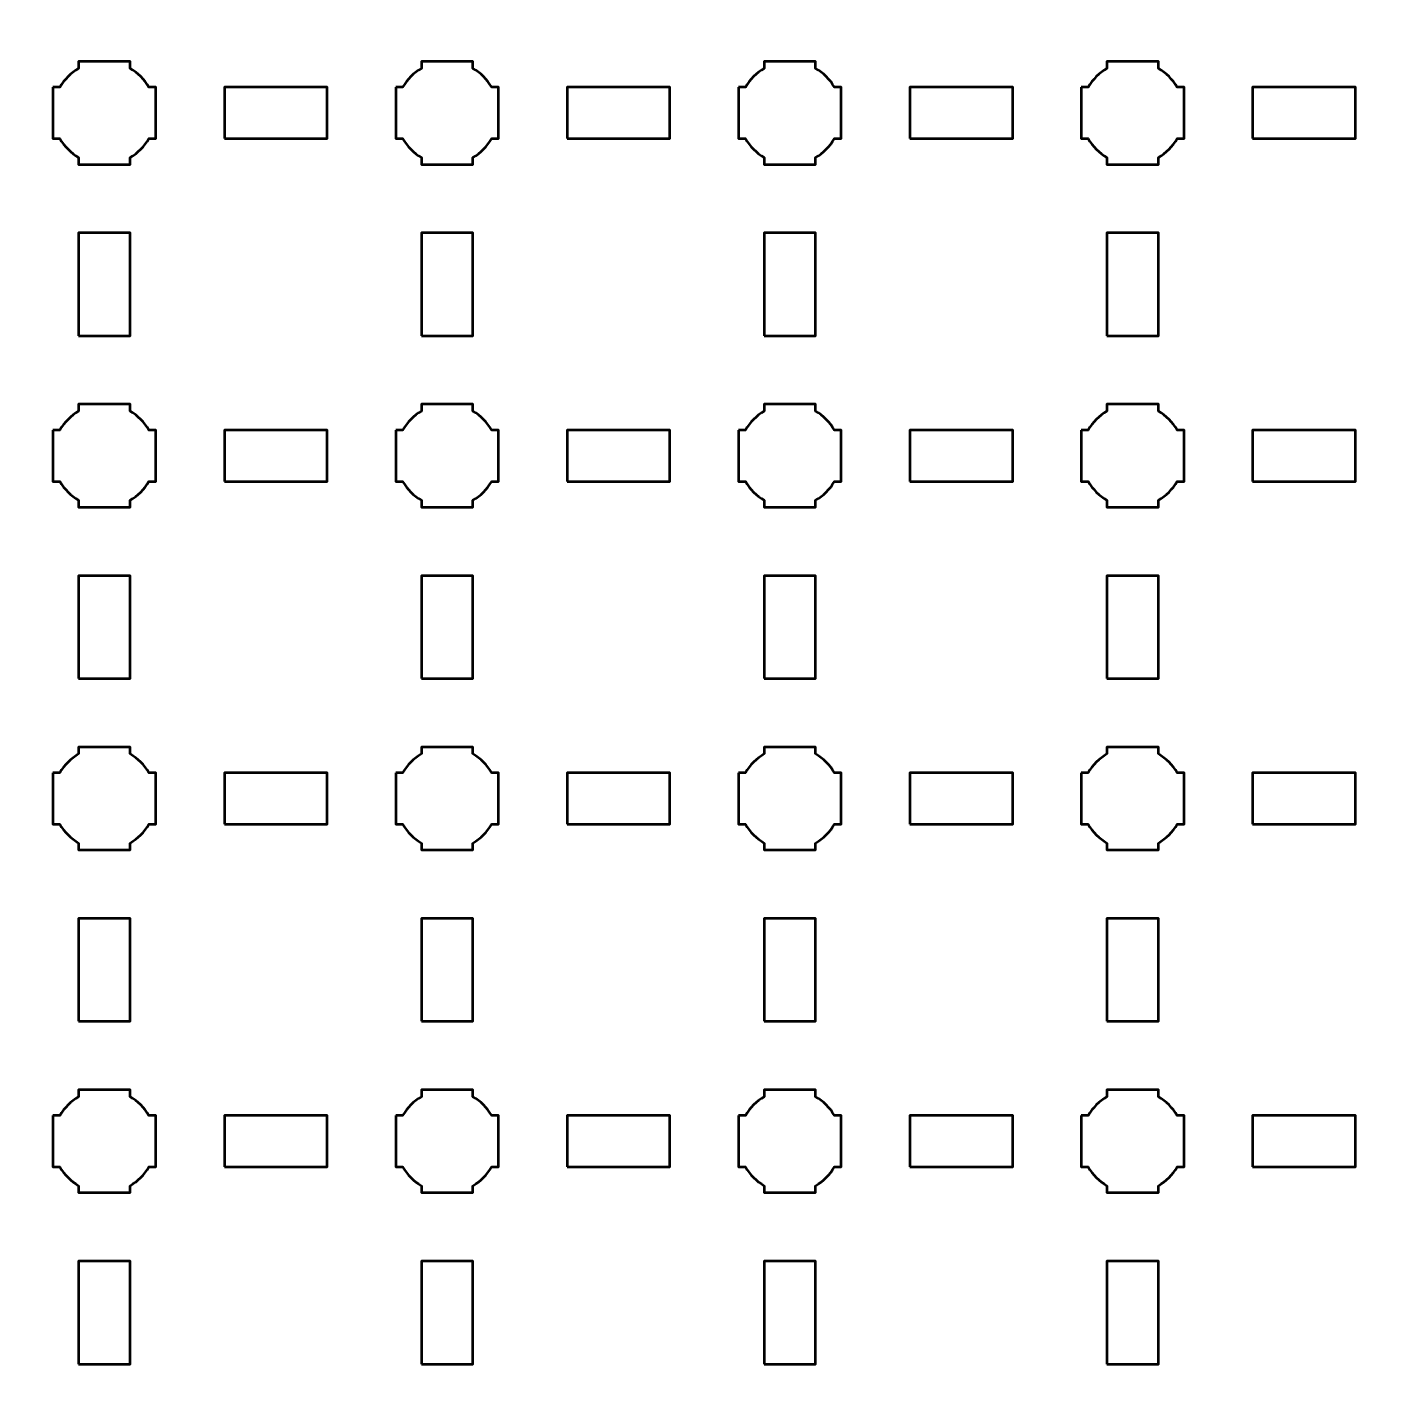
# Model space of a CAD drawing. Header units: centimetres. Extents: x -40.1 to 19.1, y -44.5 to 14.8.
# Drawn here: x -3.95 to 4, y -7.3 to 0.65 of the extents above; entities that cross this region are included whole.
import ezdxf

# ---------------------------------------------------------------- set-up
doc = ezdxf.new("R2010")
doc.units = ezdxf.units.CM
doc.header["$MEASUREMENT"] = 0
doc.layers.add('Layer 1', color=7, linetype='Continuous')

msp = doc.modelspace()

# ---------------------------------------------------------------- linework, layer by layer
at = {"layer": 'Layer 1', "lineweight": 53}
for points in [[(-2.8, 0), (-2.2, 0), (-2.2, 0.3), (-2.8, 0.3), (-2.8, 0)], [(-0.8, 0), (-0.2, 0), (-0.2, 0.3), (-0.8, 0.3), (-0.8, 0)], [(1.2, 0), (1.8, 0), (1.8, 0.3), (1.2, 0.3), (1.2, 0)], [(3.2, 0), (3.8, 0), (3.8, 0.3), (3.2, 0.3), (3.2, 0)], [(-3.65, -1.15), (-3.35, -1.15), (-3.35, -0.55), (-3.65, -0.55), (-3.65, -1.15)], [(-1.65, -1.15), (-1.35, -1.15), (-1.35, -0.55), (-1.65, -0.55), (-1.65, -1.15)], [(0.35, -1.15), (0.65, -1.15), (0.65, -0.55), (0.35, -0.55), (0.35, -1.15)], [(2.35, -1.15), (2.65, -1.15), (2.65, -0.55), (2.35, -0.55), (2.35, -1.15)], [(-2.8, -2), (-2.2, -2), (-2.2, -1.7), (-2.8, -1.7), (-2.8, -2)], [(-0.8, -2), (-0.2, -2), (-0.2, -1.7), (-0.8, -1.7), (-0.8, -2)], [(1.2, -2), (1.8, -2), (1.8, -1.7), (1.2, -1.7), (1.2, -2)], [(3.2, -2), (3.8, -2), (3.8, -1.7), (3.2, -1.7), (3.2, -2)], [(-3.65, -3.15), (-3.35, -3.15), (-3.35, -2.55), (-3.65, -2.55), (-3.65, -3.15)], [(-1.65, -3.15), (-1.35, -3.15), (-1.35, -2.55), (-1.65, -2.55), (-1.65, -3.15)], [(0.35, -3.15), (0.65, -3.15), (0.65, -2.55), (0.35, -2.55), (0.35, -3.15)], [(2.35, -3.15), (2.65, -3.15), (2.65, -2.55), (2.35, -2.55), (2.35, -3.15)], [(-2.8, -4), (-2.2, -4), (-2.2, -3.7), (-2.8, -3.7), (-2.8, -4)], [(-0.8, -4), (-0.2, -4), (-0.2, -3.7), (-0.8, -3.7), (-0.8, -4)], [(1.2, -4), (1.8, -4), (1.8, -3.7), (1.2, -3.7), (1.2, -4)], [(3.2, -4), (3.8, -4), (3.8, -3.7), (3.2, -3.7), (3.2, -4)], [(-3.65, -5.15), (-3.35, -5.15), (-3.35, -4.55), (-3.65, -4.55), (-3.65, -5.15)], [(-1.65, -5.15), (-1.35, -5.15), (-1.35, -4.55), (-1.65, -4.55), (-1.65, -5.15)], [(0.35, -5.15), (0.65, -5.15), (0.65, -4.55), (0.35, -4.55), (0.35, -5.15)], [(2.35, -5.15), (2.65, -5.15), (2.65, -4.55), (2.35, -4.55), (2.35, -5.15)], [(-2.8, -6), (-2.2, -6), (-2.2, -5.7), (-2.8, -5.7), (-2.8, -6)], [(-0.8, -6), (-0.2, -6), (-0.2, -5.7), (-0.8, -5.7), (-0.8, -6)], [(1.2, -6), (1.8, -6), (1.8, -5.7), (1.2, -5.7), (1.2, -6)], [(3.2, -6), (3.8, -6), (3.8, -5.7), (3.2, -5.7), (3.2, -6)], [(-3.65, -7.15), (-3.35, -7.15), (-3.35, -6.55), (-3.65, -6.55), (-3.65, -7.15)], [(-1.65, -7.15), (-1.35, -7.15), (-1.35, -6.55), (-1.65, -6.55), (-1.65, -7.15)], [(0.35, -7.15), (0.65, -7.15), (0.65, -6.55), (0.35, -6.55), (0.35, -7.15)], [(2.35, -7.15), (2.65, -7.15), (2.65, -6.55), (2.35, -6.55), (2.35, -7.15)]]:
    msp.add_lwpolyline(points, close=True, dxfattribs=at)
for points, knots in [([(-40.15, -44), (-40.15, -44), (-40.15, 14.3), (-40.15, 14.3), (-40.15, 14.3), (-40.15, 14.57609), (-39.92609, 14.8), (-39.65, 14.8), (-39.65, 14.8), (-39.65, 14.8), (18.65, 14.8), (18.65, 14.8), (18.65, 14.8), (18.92609, 14.8), (19.15, 14.57609), (19.15, 14.3), (19.15, 14.3), (19.15, 14.3), (19.15, -44), (19.15, -44), (19.15, -44), (19.15, -44.27609), (18.92609, -44.5), (18.65, -44.5), (18.65, -44.5), (18.65, -44.5), (-39.65, -44.5), (-39.65, -44.5), (-39.65, -44.5), (-39.92609, -44.5), (-40.15, -44.27609), (-40.15, -44)], [0, 0, 0, 0, 0.125, 0.125, 0.125, 0.125, 0.25, 0.25, 0.25, 0.25, 0.375, 0.375, 0.375, 0.375, 0.5, 0.5, 0.5, 0.5, 0.625, 0.625, 0.625, 0.625, 0.75, 0.75, 0.75, 0.75, 0.875, 0.875, 0.875, 0.875, 1, 1, 1, 1]), ([(-3.8, 0.3), (-3.8, 0.3), (-3.75985, 0.3), (-3.75985, 0.3), (-3.75985, 0.3), (-3.7335, 0.34553), (-3.69553, 0.3835), (-3.65, 0.40985), (-3.65, 0.40985), (-3.65, 0.40985), (-3.65, 0.45), (-3.65, 0.45), (-3.65, 0.45), (-3.65, 0.45), (-3.5, 0.45), (-3.5, 0.45), (-3.5, 0.45), (-3.5, 0.45), (-3.35, 0.45), (-3.35, 0.45), (-3.35, 0.45), (-3.35, 0.45), (-3.35, 0.40985), (-3.35, 0.40985), (-3.35, 0.40985), (-3.30447, 0.3835), (-3.2665, 0.34553), (-3.24015, 0.3), (-3.24015, 0.3), (-3.24015, 0.3), (-3.2, 0.3), (-3.2, 0.3), (-3.2, 0.3), (-3.2, 0.3), (-3.2, 0.15), (-3.2, 0.15), (-3.2, 0.15), (-3.2, 0.15), (-3.2, 0), (-3.2, 0), (-3.2, 0), (-3.2, 0), (-3.24015, 0), (-3.24015, 0), (-3.24015, 0), (-3.2665, -0.04553), (-3.30447, -0.0835), (-3.35, -0.10985), (-3.35, -0.10985), (-3.35, -0.10985), (-3.35, -0.15), (-3.35, -0.15), (-3.35, -0.15), (-3.35, -0.15), (-3.5, -0.15), (-3.5, -0.15), (-3.5, -0.15), (-3.5, -0.15), (-3.65, -0.15), (-3.65, -0.15), (-3.65, -0.15), (-3.65, -0.15), (-3.65, -0.10985), (-3.65, -0.10985), (-3.65, -0.10985), (-3.69553, -0.0835), (-3.7335, -0.04553), (-3.75985, 0), (-3.75985, 0), (-3.75985, 0), (-3.8, 0), (-3.8, 0), (-3.8, 0), (-3.8, 0), (-3.8, 0.15), (-3.8, 0.15), (-3.8, 0.15), (-3.8, 0.15), (-3.8, 0.3), (-3.8, 0.3)], [0, 0, 0, 0, 0.05, 0.05, 0.05, 0.05, 0.1, 0.1, 0.1, 0.1, 0.15, 0.15, 0.15, 0.15, 0.2, 0.2, 0.2, 0.2, 0.25, 0.25, 0.25, 0.25, 0.3, 0.3, 0.3, 0.3, 0.35, 0.35, 0.35, 0.35, 0.4, 0.4, 0.4, 0.4, 0.45, 0.45, 0.45, 0.45, 0.5, 0.5, 0.5, 0.5, 0.55, 0.55, 0.55, 0.55, 0.6, 0.6, 0.6, 0.6, 0.65, 0.65, 0.65, 0.65, 0.7, 0.7, 0.7, 0.7, 0.75, 0.75, 0.75, 0.75, 0.8, 0.8, 0.8, 0.8, 0.85, 0.85, 0.85, 0.85, 0.9, 0.9, 0.9, 0.9, 0.95, 0.95, 0.95, 0.95, 1, 1, 1, 1]), ([(-1.8, 0.3), (-1.8, 0.3), (-1.75985, 0.3), (-1.75985, 0.3), (-1.75985, 0.3), (-1.7335, 0.34553), (-1.69553, 0.3835), (-1.65, 0.40985), (-1.65, 0.40985), (-1.65, 0.40985), (-1.65, 0.45), (-1.65, 0.45), (-1.65, 0.45), (-1.65, 0.45), (-1.5, 0.45), (-1.5, 0.45), (-1.5, 0.45), (-1.5, 0.45), (-1.35, 0.45), (-1.35, 0.45), (-1.35, 0.45), (-1.35, 0.45), (-1.35, 0.40985), (-1.35, 0.40985), (-1.35, 0.40985), (-1.30447, 0.3835), (-1.2665, 0.34553), (-1.24015, 0.3), (-1.24015, 0.3), (-1.24015, 0.3), (-1.2, 0.3), (-1.2, 0.3), (-1.2, 0.3), (-1.2, 0.3), (-1.2, 0.15), (-1.2, 0.15), (-1.2, 0.15), (-1.2, 0.15), (-1.2, 0), (-1.2, 0), (-1.2, 0), (-1.2, 0), (-1.24015, 0), (-1.24015, 0), (-1.24015, 0), (-1.2665, -0.04553), (-1.30447, -0.0835), (-1.35, -0.10985), (-1.35, -0.10985), (-1.35, -0.10985), (-1.35, -0.15), (-1.35, -0.15), (-1.35, -0.15), (-1.35, -0.15), (-1.5, -0.15), (-1.5, -0.15), (-1.5, -0.15), (-1.5, -0.15), (-1.65, -0.15), (-1.65, -0.15), (-1.65, -0.15), (-1.65, -0.15), (-1.65, -0.10985), (-1.65, -0.10985), (-1.65, -0.10985), (-1.69553, -0.0835), (-1.7335, -0.04553), (-1.75985, 0), (-1.75985, 0), (-1.75985, 0), (-1.8, 0), (-1.8, 0), (-1.8, 0), (-1.8, 0), (-1.8, 0.15), (-1.8, 0.15), (-1.8, 0.15), (-1.8, 0.15), (-1.8, 0.3), (-1.8, 0.3)], [0, 0, 0, 0, 0.05, 0.05, 0.05, 0.05, 0.1, 0.1, 0.1, 0.1, 0.15, 0.15, 0.15, 0.15, 0.2, 0.2, 0.2, 0.2, 0.25, 0.25, 0.25, 0.25, 0.3, 0.3, 0.3, 0.3, 0.35, 0.35, 0.35, 0.35, 0.4, 0.4, 0.4, 0.4, 0.45, 0.45, 0.45, 0.45, 0.5, 0.5, 0.5, 0.5, 0.55, 0.55, 0.55, 0.55, 0.6, 0.6, 0.6, 0.6, 0.65, 0.65, 0.65, 0.65, 0.7, 0.7, 0.7, 0.7, 0.75, 0.75, 0.75, 0.75, 0.8, 0.8, 0.8, 0.8, 0.85, 0.85, 0.85, 0.85, 0.9, 0.9, 0.9, 0.9, 0.95, 0.95, 0.95, 0.95, 1, 1, 1, 1]), ([(0.2, 0.3), (0.2, 0.3), (0.24015, 0.3), (0.24015, 0.3), (0.24015, 0.3), (0.2665, 0.34553), (0.30447, 0.3835), (0.35, 0.40985), (0.35, 0.40985), (0.35, 0.40985), (0.35, 0.45), (0.35, 0.45), (0.35, 0.45), (0.35, 0.45), (0.5, 0.45), (0.5, 0.45), (0.5, 0.45), (0.5, 0.45), (0.65, 0.45), (0.65, 0.45), (0.65, 0.45), (0.65, 0.45), (0.65, 0.40985), (0.65, 0.40985), (0.65, 0.40985), (0.69553, 0.3835), (0.7335, 0.34553), (0.75985, 0.3), (0.75985, 0.3), (0.75985, 0.3), (0.8, 0.3), (0.8, 0.3), (0.8, 0.3), (0.8, 0.3), (0.8, 0.15), (0.8, 0.15), (0.8, 0.15), (0.8, 0.15), (0.8, 0), (0.8, 0), (0.8, 0), (0.8, 0), (0.75985, 0), (0.75985, 0), (0.75985, 0), (0.7335, -0.04553), (0.69553, -0.0835), (0.65, -0.10985), (0.65, -0.10985), (0.65, -0.10985), (0.65, -0.15), (0.65, -0.15), (0.65, -0.15), (0.65, -0.15), (0.5, -0.15), (0.5, -0.15), (0.5, -0.15), (0.5, -0.15), (0.35, -0.15), (0.35, -0.15), (0.35, -0.15), (0.35, -0.15), (0.35, -0.10985), (0.35, -0.10985), (0.35, -0.10985), (0.30447, -0.0835), (0.2665, -0.04553), (0.24015, 0), (0.24015, 0), (0.24015, 0), (0.2, 0), (0.2, 0), (0.2, 0), (0.2, 0), (0.2, 0.15), (0.2, 0.15), (0.2, 0.15), (0.2, 0.15), (0.2, 0.3), (0.2, 0.3)], [0, 0, 0, 0, 0.05, 0.05, 0.05, 0.05, 0.1, 0.1, 0.1, 0.1, 0.15, 0.15, 0.15, 0.15, 0.2, 0.2, 0.2, 0.2, 0.25, 0.25, 0.25, 0.25, 0.3, 0.3, 0.3, 0.3, 0.35, 0.35, 0.35, 0.35, 0.4, 0.4, 0.4, 0.4, 0.45, 0.45, 0.45, 0.45, 0.5, 0.5, 0.5, 0.5, 0.55, 0.55, 0.55, 0.55, 0.6, 0.6, 0.6, 0.6, 0.65, 0.65, 0.65, 0.65, 0.7, 0.7, 0.7, 0.7, 0.75, 0.75, 0.75, 0.75, 0.8, 0.8, 0.8, 0.8, 0.85, 0.85, 0.85, 0.85, 0.9, 0.9, 0.9, 0.9, 0.95, 0.95, 0.95, 0.95, 1, 1, 1, 1]), ([(2.2, 0.3), (2.2, 0.3), (2.24015, 0.3), (2.24015, 0.3), (2.24015, 0.3), (2.2665, 0.34553), (2.30447, 0.3835), (2.35, 0.40985), (2.35, 0.40985), (2.35, 0.40985), (2.35, 0.45), (2.35, 0.45), (2.35, 0.45), (2.35, 0.45), (2.5, 0.45), (2.5, 0.45), (2.5, 0.45), (2.5, 0.45), (2.65, 0.45), (2.65, 0.45), (2.65, 0.45), (2.65, 0.45), (2.65, 0.40985), (2.65, 0.40985), (2.65, 0.40985), (2.69553, 0.3835), (2.7335, 0.34553), (2.75985, 0.3), (2.75985, 0.3), (2.75985, 0.3), (2.8, 0.3), (2.8, 0.3), (2.8, 0.3), (2.8, 0.3), (2.8, 0.15), (2.8, 0.15), (2.8, 0.15), (2.8, 0.15), (2.8, 0), (2.8, 0), (2.8, 0), (2.8, 0), (2.75985, 0), (2.75985, 0), (2.75985, 0), (2.7335, -0.04553), (2.69553, -0.0835), (2.65, -0.10985), (2.65, -0.10985), (2.65, -0.10985), (2.65, -0.15), (2.65, -0.15), (2.65, -0.15), (2.65, -0.15), (2.5, -0.15), (2.5, -0.15), (2.5, -0.15), (2.5, -0.15), (2.35, -0.15), (2.35, -0.15), (2.35, -0.15), (2.35, -0.15), (2.35, -0.10985), (2.35, -0.10985), (2.35, -0.10985), (2.30447, -0.0835), (2.2665, -0.04553), (2.24015, 0), (2.24015, 0), (2.24015, 0), (2.2, 0), (2.2, 0), (2.2, 0), (2.2, 0), (2.2, 0.15), (2.2, 0.15), (2.2, 0.15), (2.2, 0.15), (2.2, 0.3), (2.2, 0.3)], [0, 0, 0, 0, 0.05, 0.05, 0.05, 0.05, 0.1, 0.1, 0.1, 0.1, 0.15, 0.15, 0.15, 0.15, 0.2, 0.2, 0.2, 0.2, 0.25, 0.25, 0.25, 0.25, 0.3, 0.3, 0.3, 0.3, 0.35, 0.35, 0.35, 0.35, 0.4, 0.4, 0.4, 0.4, 0.45, 0.45, 0.45, 0.45, 0.5, 0.5, 0.5, 0.5, 0.55, 0.55, 0.55, 0.55, 0.6, 0.6, 0.6, 0.6, 0.65, 0.65, 0.65, 0.65, 0.7, 0.7, 0.7, 0.7, 0.75, 0.75, 0.75, 0.75, 0.8, 0.8, 0.8, 0.8, 0.85, 0.85, 0.85, 0.85, 0.9, 0.9, 0.9, 0.9, 0.95, 0.95, 0.95, 0.95, 1, 1, 1, 1]), ([(-3.8, -1.7), (-3.8, -1.7), (-3.75985, -1.7), (-3.75985, -1.7), (-3.75985, -1.7), (-3.7335, -1.65447), (-3.69553, -1.6165), (-3.65, -1.59015), (-3.65, -1.59015), (-3.65, -1.59015), (-3.65, -1.55), (-3.65, -1.55), (-3.65, -1.55), (-3.65, -1.55), (-3.5, -1.55), (-3.5, -1.55), (-3.5, -1.55), (-3.5, -1.55), (-3.35, -1.55), (-3.35, -1.55), (-3.35, -1.55), (-3.35, -1.55), (-3.35, -1.59015), (-3.35, -1.59015), (-3.35, -1.59015), (-3.30447, -1.6165), (-3.2665, -1.65447), (-3.24015, -1.7), (-3.24015, -1.7), (-3.24015, -1.7), (-3.2, -1.7), (-3.2, -1.7), (-3.2, -1.7), (-3.2, -1.7), (-3.2, -1.85), (-3.2, -1.85), (-3.2, -1.85), (-3.2, -1.85), (-3.2, -2), (-3.2, -2), (-3.2, -2), (-3.2, -2), (-3.24015, -2), (-3.24015, -2), (-3.24015, -2), (-3.2665, -2.04553), (-3.30447, -2.0835), (-3.35, -2.10985), (-3.35, -2.10985), (-3.35, -2.10985), (-3.35, -2.15), (-3.35, -2.15), (-3.35, -2.15), (-3.35, -2.15), (-3.5, -2.15), (-3.5, -2.15), (-3.5, -2.15), (-3.5, -2.15), (-3.65, -2.15), (-3.65, -2.15), (-3.65, -2.15), (-3.65, -2.15), (-3.65, -2.10985), (-3.65, -2.10985), (-3.65, -2.10985), (-3.69553, -2.0835), (-3.7335, -2.04553), (-3.75985, -2), (-3.75985, -2), (-3.75985, -2), (-3.8, -2), (-3.8, -2), (-3.8, -2), (-3.8, -2), (-3.8, -1.85), (-3.8, -1.85), (-3.8, -1.85), (-3.8, -1.85), (-3.8, -1.7), (-3.8, -1.7)], [0, 0, 0, 0, 0.05, 0.05, 0.05, 0.05, 0.1, 0.1, 0.1, 0.1, 0.15, 0.15, 0.15, 0.15, 0.2, 0.2, 0.2, 0.2, 0.25, 0.25, 0.25, 0.25, 0.3, 0.3, 0.3, 0.3, 0.35, 0.35, 0.35, 0.35, 0.4, 0.4, 0.4, 0.4, 0.45, 0.45, 0.45, 0.45, 0.5, 0.5, 0.5, 0.5, 0.55, 0.55, 0.55, 0.55, 0.6, 0.6, 0.6, 0.6, 0.65, 0.65, 0.65, 0.65, 0.7, 0.7, 0.7, 0.7, 0.75, 0.75, 0.75, 0.75, 0.8, 0.8, 0.8, 0.8, 0.85, 0.85, 0.85, 0.85, 0.9, 0.9, 0.9, 0.9, 0.95, 0.95, 0.95, 0.95, 1, 1, 1, 1]), ([(-1.8, -1.7), (-1.8, -1.7), (-1.75985, -1.7), (-1.75985, -1.7), (-1.75985, -1.7), (-1.7335, -1.65447), (-1.69553, -1.6165), (-1.65, -1.59015), (-1.65, -1.59015), (-1.65, -1.59015), (-1.65, -1.55), (-1.65, -1.55), (-1.65, -1.55), (-1.65, -1.55), (-1.5, -1.55), (-1.5, -1.55), (-1.5, -1.55), (-1.5, -1.55), (-1.35, -1.55), (-1.35, -1.55), (-1.35, -1.55), (-1.35, -1.55), (-1.35, -1.59015), (-1.35, -1.59015), (-1.35, -1.59015), (-1.30447, -1.6165), (-1.2665, -1.65447), (-1.24015, -1.7), (-1.24015, -1.7), (-1.24015, -1.7), (-1.2, -1.7), (-1.2, -1.7), (-1.2, -1.7), (-1.2, -1.7), (-1.2, -1.85), (-1.2, -1.85), (-1.2, -1.85), (-1.2, -1.85), (-1.2, -2), (-1.2, -2), (-1.2, -2), (-1.2, -2), (-1.24015, -2), (-1.24015, -2), (-1.24015, -2), (-1.2665, -2.04553), (-1.30447, -2.0835), (-1.35, -2.10985), (-1.35, -2.10985), (-1.35, -2.10985), (-1.35, -2.15), (-1.35, -2.15), (-1.35, -2.15), (-1.35, -2.15), (-1.5, -2.15), (-1.5, -2.15), (-1.5, -2.15), (-1.5, -2.15), (-1.65, -2.15), (-1.65, -2.15), (-1.65, -2.15), (-1.65, -2.15), (-1.65, -2.10985), (-1.65, -2.10985), (-1.65, -2.10985), (-1.69553, -2.0835), (-1.7335, -2.04553), (-1.75985, -2), (-1.75985, -2), (-1.75985, -2), (-1.8, -2), (-1.8, -2), (-1.8, -2), (-1.8, -2), (-1.8, -1.85), (-1.8, -1.85), (-1.8, -1.85), (-1.8, -1.85), (-1.8, -1.7), (-1.8, -1.7)], [0, 0, 0, 0, 0.05, 0.05, 0.05, 0.05, 0.1, 0.1, 0.1, 0.1, 0.15, 0.15, 0.15, 0.15, 0.2, 0.2, 0.2, 0.2, 0.25, 0.25, 0.25, 0.25, 0.3, 0.3, 0.3, 0.3, 0.35, 0.35, 0.35, 0.35, 0.4, 0.4, 0.4, 0.4, 0.45, 0.45, 0.45, 0.45, 0.5, 0.5, 0.5, 0.5, 0.55, 0.55, 0.55, 0.55, 0.6, 0.6, 0.6, 0.6, 0.65, 0.65, 0.65, 0.65, 0.7, 0.7, 0.7, 0.7, 0.75, 0.75, 0.75, 0.75, 0.8, 0.8, 0.8, 0.8, 0.85, 0.85, 0.85, 0.85, 0.9, 0.9, 0.9, 0.9, 0.95, 0.95, 0.95, 0.95, 1, 1, 1, 1]), ([(0.2, -1.7), (0.2, -1.7), (0.24015, -1.7), (0.24015, -1.7), (0.24015, -1.7), (0.2665, -1.65447), (0.30447, -1.6165), (0.35, -1.59015), (0.35, -1.59015), (0.35, -1.59015), (0.35, -1.55), (0.35, -1.55), (0.35, -1.55), (0.35, -1.55), (0.5, -1.55), (0.5, -1.55), (0.5, -1.55), (0.5, -1.55), (0.65, -1.55), (0.65, -1.55), (0.65, -1.55), (0.65, -1.55), (0.65, -1.59015), (0.65, -1.59015), (0.65, -1.59015), (0.69553, -1.6165), (0.7335, -1.65447), (0.75985, -1.7), (0.75985, -1.7), (0.75985, -1.7), (0.8, -1.7), (0.8, -1.7), (0.8, -1.7), (0.8, -1.7), (0.8, -1.85), (0.8, -1.85), (0.8, -1.85), (0.8, -1.85), (0.8, -2), (0.8, -2), (0.8, -2), (0.8, -2), (0.75985, -2), (0.75985, -2), (0.75985, -2), (0.7335, -2.04553), (0.69553, -2.0835), (0.65, -2.10985), (0.65, -2.10985), (0.65, -2.10985), (0.65, -2.15), (0.65, -2.15), (0.65, -2.15), (0.65, -2.15), (0.5, -2.15), (0.5, -2.15), (0.5, -2.15), (0.5, -2.15), (0.35, -2.15), (0.35, -2.15), (0.35, -2.15), (0.35, -2.15), (0.35, -2.10985), (0.35, -2.10985), (0.35, -2.10985), (0.30447, -2.0835), (0.2665, -2.04553), (0.24015, -2), (0.24015, -2), (0.24015, -2), (0.2, -2), (0.2, -2), (0.2, -2), (0.2, -2), (0.2, -1.85), (0.2, -1.85), (0.2, -1.85), (0.2, -1.85), (0.2, -1.7), (0.2, -1.7)], [0, 0, 0, 0, 0.05, 0.05, 0.05, 0.05, 0.1, 0.1, 0.1, 0.1, 0.15, 0.15, 0.15, 0.15, 0.2, 0.2, 0.2, 0.2, 0.25, 0.25, 0.25, 0.25, 0.3, 0.3, 0.3, 0.3, 0.35, 0.35, 0.35, 0.35, 0.4, 0.4, 0.4, 0.4, 0.45, 0.45, 0.45, 0.45, 0.5, 0.5, 0.5, 0.5, 0.55, 0.55, 0.55, 0.55, 0.6, 0.6, 0.6, 0.6, 0.65, 0.65, 0.65, 0.65, 0.7, 0.7, 0.7, 0.7, 0.75, 0.75, 0.75, 0.75, 0.8, 0.8, 0.8, 0.8, 0.85, 0.85, 0.85, 0.85, 0.9, 0.9, 0.9, 0.9, 0.95, 0.95, 0.95, 0.95, 1, 1, 1, 1]), ([(2.2, -1.7), (2.2, -1.7), (2.24015, -1.7), (2.24015, -1.7), (2.24015, -1.7), (2.2665, -1.65447), (2.30447, -1.6165), (2.35, -1.59015), (2.35, -1.59015), (2.35, -1.59015), (2.35, -1.55), (2.35, -1.55), (2.35, -1.55), (2.35, -1.55), (2.5, -1.55), (2.5, -1.55), (2.5, -1.55), (2.5, -1.55), (2.65, -1.55), (2.65, -1.55), (2.65, -1.55), (2.65, -1.55), (2.65, -1.59015), (2.65, -1.59015), (2.65, -1.59015), (2.69553, -1.6165), (2.7335, -1.65447), (2.75985, -1.7), (2.75985, -1.7), (2.75985, -1.7), (2.8, -1.7), (2.8, -1.7), (2.8, -1.7), (2.8, -1.7), (2.8, -1.85), (2.8, -1.85), (2.8, -1.85), (2.8, -1.85), (2.8, -2), (2.8, -2), (2.8, -2), (2.8, -2), (2.75985, -2), (2.75985, -2), (2.75985, -2), (2.7335, -2.04553), (2.69553, -2.0835), (2.65, -2.10985), (2.65, -2.10985), (2.65, -2.10985), (2.65, -2.15), (2.65, -2.15), (2.65, -2.15), (2.65, -2.15), (2.5, -2.15), (2.5, -2.15), (2.5, -2.15), (2.5, -2.15), (2.35, -2.15), (2.35, -2.15), (2.35, -2.15), (2.35, -2.15), (2.35, -2.10985), (2.35, -2.10985), (2.35, -2.10985), (2.30447, -2.0835), (2.2665, -2.04553), (2.24015, -2), (2.24015, -2), (2.24015, -2), (2.2, -2), (2.2, -2), (2.2, -2), (2.2, -2), (2.2, -1.85), (2.2, -1.85), (2.2, -1.85), (2.2, -1.85), (2.2, -1.7), (2.2, -1.7)], [0, 0, 0, 0, 0.05, 0.05, 0.05, 0.05, 0.1, 0.1, 0.1, 0.1, 0.15, 0.15, 0.15, 0.15, 0.2, 0.2, 0.2, 0.2, 0.25, 0.25, 0.25, 0.25, 0.3, 0.3, 0.3, 0.3, 0.35, 0.35, 0.35, 0.35, 0.4, 0.4, 0.4, 0.4, 0.45, 0.45, 0.45, 0.45, 0.5, 0.5, 0.5, 0.5, 0.55, 0.55, 0.55, 0.55, 0.6, 0.6, 0.6, 0.6, 0.65, 0.65, 0.65, 0.65, 0.7, 0.7, 0.7, 0.7, 0.75, 0.75, 0.75, 0.75, 0.8, 0.8, 0.8, 0.8, 0.85, 0.85, 0.85, 0.85, 0.9, 0.9, 0.9, 0.9, 0.95, 0.95, 0.95, 0.95, 1, 1, 1, 1]), ([(-3.8, -3.7), (-3.8, -3.7), (-3.75985, -3.7), (-3.75985, -3.7), (-3.75985, -3.7), (-3.7335, -3.65447), (-3.69553, -3.6165), (-3.65, -3.59015), (-3.65, -3.59015), (-3.65, -3.59015), (-3.65, -3.55), (-3.65, -3.55), (-3.65, -3.55), (-3.65, -3.55), (-3.5, -3.55), (-3.5, -3.55), (-3.5, -3.55), (-3.5, -3.55), (-3.35, -3.55), (-3.35, -3.55), (-3.35, -3.55), (-3.35, -3.55), (-3.35, -3.59015), (-3.35, -3.59015), (-3.35, -3.59015), (-3.30447, -3.6165), (-3.2665, -3.65447), (-3.24015, -3.7), (-3.24015, -3.7), (-3.24015, -3.7), (-3.2, -3.7), (-3.2, -3.7), (-3.2, -3.7), (-3.2, -3.7), (-3.2, -3.85), (-3.2, -3.85), (-3.2, -3.85), (-3.2, -3.85), (-3.2, -4), (-3.2, -4), (-3.2, -4), (-3.2, -4), (-3.24015, -4), (-3.24015, -4), (-3.24015, -4), (-3.2665, -4.04553), (-3.30447, -4.0835), (-3.35, -4.10985), (-3.35, -4.10985), (-3.35, -4.10985), (-3.35, -4.15), (-3.35, -4.15), (-3.35, -4.15), (-3.35, -4.15), (-3.5, -4.15), (-3.5, -4.15), (-3.5, -4.15), (-3.5, -4.15), (-3.65, -4.15), (-3.65, -4.15), (-3.65, -4.15), (-3.65, -4.15), (-3.65, -4.10985), (-3.65, -4.10985), (-3.65, -4.10985), (-3.69553, -4.0835), (-3.7335, -4.04553), (-3.75985, -4), (-3.75985, -4), (-3.75985, -4), (-3.8, -4), (-3.8, -4), (-3.8, -4), (-3.8, -4), (-3.8, -3.85), (-3.8, -3.85), (-3.8, -3.85), (-3.8, -3.85), (-3.8, -3.7), (-3.8, -3.7)], [0, 0, 0, 0, 0.05, 0.05, 0.05, 0.05, 0.1, 0.1, 0.1, 0.1, 0.15, 0.15, 0.15, 0.15, 0.2, 0.2, 0.2, 0.2, 0.25, 0.25, 0.25, 0.25, 0.3, 0.3, 0.3, 0.3, 0.35, 0.35, 0.35, 0.35, 0.4, 0.4, 0.4, 0.4, 0.45, 0.45, 0.45, 0.45, 0.5, 0.5, 0.5, 0.5, 0.55, 0.55, 0.55, 0.55, 0.6, 0.6, 0.6, 0.6, 0.65, 0.65, 0.65, 0.65, 0.7, 0.7, 0.7, 0.7, 0.75, 0.75, 0.75, 0.75, 0.8, 0.8, 0.8, 0.8, 0.85, 0.85, 0.85, 0.85, 0.9, 0.9, 0.9, 0.9, 0.95, 0.95, 0.95, 0.95, 1, 1, 1, 1]), ([(-1.8, -3.7), (-1.8, -3.7), (-1.75985, -3.7), (-1.75985, -3.7), (-1.75985, -3.7), (-1.7335, -3.65447), (-1.69553, -3.6165), (-1.65, -3.59015), (-1.65, -3.59015), (-1.65, -3.59015), (-1.65, -3.55), (-1.65, -3.55), (-1.65, -3.55), (-1.65, -3.55), (-1.5, -3.55), (-1.5, -3.55), (-1.5, -3.55), (-1.5, -3.55), (-1.35, -3.55), (-1.35, -3.55), (-1.35, -3.55), (-1.35, -3.55), (-1.35, -3.59015), (-1.35, -3.59015), (-1.35, -3.59015), (-1.30447, -3.6165), (-1.2665, -3.65447), (-1.24015, -3.7), (-1.24015, -3.7), (-1.24015, -3.7), (-1.2, -3.7), (-1.2, -3.7), (-1.2, -3.7), (-1.2, -3.7), (-1.2, -3.85), (-1.2, -3.85), (-1.2, -3.85), (-1.2, -3.85), (-1.2, -4), (-1.2, -4), (-1.2, -4), (-1.2, -4), (-1.24015, -4), (-1.24015, -4), (-1.24015, -4), (-1.2665, -4.04553), (-1.30447, -4.0835), (-1.35, -4.10985), (-1.35, -4.10985), (-1.35, -4.10985), (-1.35, -4.15), (-1.35, -4.15), (-1.35, -4.15), (-1.35, -4.15), (-1.5, -4.15), (-1.5, -4.15), (-1.5, -4.15), (-1.5, -4.15), (-1.65, -4.15), (-1.65, -4.15), (-1.65, -4.15), (-1.65, -4.15), (-1.65, -4.10985), (-1.65, -4.10985), (-1.65, -4.10985), (-1.69553, -4.0835), (-1.7335, -4.04553), (-1.75985, -4), (-1.75985, -4), (-1.75985, -4), (-1.8, -4), (-1.8, -4), (-1.8, -4), (-1.8, -4), (-1.8, -3.85), (-1.8, -3.85), (-1.8, -3.85), (-1.8, -3.85), (-1.8, -3.7), (-1.8, -3.7)], [0, 0, 0, 0, 0.05, 0.05, 0.05, 0.05, 0.1, 0.1, 0.1, 0.1, 0.15, 0.15, 0.15, 0.15, 0.2, 0.2, 0.2, 0.2, 0.25, 0.25, 0.25, 0.25, 0.3, 0.3, 0.3, 0.3, 0.35, 0.35, 0.35, 0.35, 0.4, 0.4, 0.4, 0.4, 0.45, 0.45, 0.45, 0.45, 0.5, 0.5, 0.5, 0.5, 0.55, 0.55, 0.55, 0.55, 0.6, 0.6, 0.6, 0.6, 0.65, 0.65, 0.65, 0.65, 0.7, 0.7, 0.7, 0.7, 0.75, 0.75, 0.75, 0.75, 0.8, 0.8, 0.8, 0.8, 0.85, 0.85, 0.85, 0.85, 0.9, 0.9, 0.9, 0.9, 0.95, 0.95, 0.95, 0.95, 1, 1, 1, 1]), ([(0.2, -3.7), (0.2, -3.7), (0.24015, -3.7), (0.24015, -3.7), (0.24015, -3.7), (0.2665, -3.65447), (0.30447, -3.6165), (0.35, -3.59015), (0.35, -3.59015), (0.35, -3.59015), (0.35, -3.55), (0.35, -3.55), (0.35, -3.55), (0.35, -3.55), (0.5, -3.55), (0.5, -3.55), (0.5, -3.55), (0.5, -3.55), (0.65, -3.55), (0.65, -3.55), (0.65, -3.55), (0.65, -3.55), (0.65, -3.59015), (0.65, -3.59015), (0.65, -3.59015), (0.69553, -3.6165), (0.7335, -3.65447), (0.75985, -3.7), (0.75985, -3.7), (0.75985, -3.7), (0.8, -3.7), (0.8, -3.7), (0.8, -3.7), (0.8, -3.7), (0.8, -3.85), (0.8, -3.85), (0.8, -3.85), (0.8, -3.85), (0.8, -4), (0.8, -4), (0.8, -4), (0.8, -4), (0.75985, -4), (0.75985, -4), (0.75985, -4), (0.7335, -4.04553), (0.69553, -4.0835), (0.65, -4.10985), (0.65, -4.10985), (0.65, -4.10985), (0.65, -4.15), (0.65, -4.15), (0.65, -4.15), (0.65, -4.15), (0.5, -4.15), (0.5, -4.15), (0.5, -4.15), (0.5, -4.15), (0.35, -4.15), (0.35, -4.15), (0.35, -4.15), (0.35, -4.15), (0.35, -4.10985), (0.35, -4.10985), (0.35, -4.10985), (0.30447, -4.0835), (0.2665, -4.04553), (0.24015, -4), (0.24015, -4), (0.24015, -4), (0.2, -4), (0.2, -4), (0.2, -4), (0.2, -4), (0.2, -3.85), (0.2, -3.85), (0.2, -3.85), (0.2, -3.85), (0.2, -3.7), (0.2, -3.7)], [0, 0, 0, 0, 0.05, 0.05, 0.05, 0.05, 0.1, 0.1, 0.1, 0.1, 0.15, 0.15, 0.15, 0.15, 0.2, 0.2, 0.2, 0.2, 0.25, 0.25, 0.25, 0.25, 0.3, 0.3, 0.3, 0.3, 0.35, 0.35, 0.35, 0.35, 0.4, 0.4, 0.4, 0.4, 0.45, 0.45, 0.45, 0.45, 0.5, 0.5, 0.5, 0.5, 0.55, 0.55, 0.55, 0.55, 0.6, 0.6, 0.6, 0.6, 0.65, 0.65, 0.65, 0.65, 0.7, 0.7, 0.7, 0.7, 0.75, 0.75, 0.75, 0.75, 0.8, 0.8, 0.8, 0.8, 0.85, 0.85, 0.85, 0.85, 0.9, 0.9, 0.9, 0.9, 0.95, 0.95, 0.95, 0.95, 1, 1, 1, 1]), ([(2.2, -3.7), (2.2, -3.7), (2.24015, -3.7), (2.24015, -3.7), (2.24015, -3.7), (2.2665, -3.65447), (2.30447, -3.6165), (2.35, -3.59015), (2.35, -3.59015), (2.35, -3.59015), (2.35, -3.55), (2.35, -3.55), (2.35, -3.55), (2.35, -3.55), (2.5, -3.55), (2.5, -3.55), (2.5, -3.55), (2.5, -3.55), (2.65, -3.55), (2.65, -3.55), (2.65, -3.55), (2.65, -3.55), (2.65, -3.59015), (2.65, -3.59015), (2.65, -3.59015), (2.69553, -3.6165), (2.7335, -3.65447), (2.75985, -3.7), (2.75985, -3.7), (2.75985, -3.7), (2.8, -3.7), (2.8, -3.7), (2.8, -3.7), (2.8, -3.7), (2.8, -3.85), (2.8, -3.85), (2.8, -3.85), (2.8, -3.85), (2.8, -4), (2.8, -4), (2.8, -4), (2.8, -4), (2.75985, -4), (2.75985, -4), (2.75985, -4), (2.7335, -4.04553), (2.69553, -4.0835), (2.65, -4.10985), (2.65, -4.10985), (2.65, -4.10985), (2.65, -4.15), (2.65, -4.15), (2.65, -4.15), (2.65, -4.15), (2.5, -4.15), (2.5, -4.15), (2.5, -4.15), (2.5, -4.15), (2.35, -4.15), (2.35, -4.15), (2.35, -4.15), (2.35, -4.15), (2.35, -4.10985), (2.35, -4.10985), (2.35, -4.10985), (2.30447, -4.0835), (2.2665, -4.04553), (2.24015, -4), (2.24015, -4), (2.24015, -4), (2.2, -4), (2.2, -4), (2.2, -4), (2.2, -4), (2.2, -3.85), (2.2, -3.85), (2.2, -3.85), (2.2, -3.85), (2.2, -3.7), (2.2, -3.7)], [0, 0, 0, 0, 0.05, 0.05, 0.05, 0.05, 0.1, 0.1, 0.1, 0.1, 0.15, 0.15, 0.15, 0.15, 0.2, 0.2, 0.2, 0.2, 0.25, 0.25, 0.25, 0.25, 0.3, 0.3, 0.3, 0.3, 0.35, 0.35, 0.35, 0.35, 0.4, 0.4, 0.4, 0.4, 0.45, 0.45, 0.45, 0.45, 0.5, 0.5, 0.5, 0.5, 0.55, 0.55, 0.55, 0.55, 0.6, 0.6, 0.6, 0.6, 0.65, 0.65, 0.65, 0.65, 0.7, 0.7, 0.7, 0.7, 0.75, 0.75, 0.75, 0.75, 0.8, 0.8, 0.8, 0.8, 0.85, 0.85, 0.85, 0.85, 0.9, 0.9, 0.9, 0.9, 0.95, 0.95, 0.95, 0.95, 1, 1, 1, 1]), ([(-3.8, -5.7), (-3.8, -5.7), (-3.75985, -5.7), (-3.75985, -5.7), (-3.75985, -5.7), (-3.7335, -5.65447), (-3.69553, -5.6165), (-3.65, -5.59015), (-3.65, -5.59015), (-3.65, -5.59015), (-3.65, -5.55), (-3.65, -5.55), (-3.65, -5.55), (-3.65, -5.55), (-3.5, -5.55), (-3.5, -5.55), (-3.5, -5.55), (-3.5, -5.55), (-3.35, -5.55), (-3.35, -5.55), (-3.35, -5.55), (-3.35, -5.55), (-3.35, -5.59015), (-3.35, -5.59015), (-3.35, -5.59015), (-3.30447, -5.6165), (-3.2665, -5.65447), (-3.24015, -5.7), (-3.24015, -5.7), (-3.24015, -5.7), (-3.2, -5.7), (-3.2, -5.7), (-3.2, -5.7), (-3.2, -5.7), (-3.2, -5.85), (-3.2, -5.85), (-3.2, -5.85), (-3.2, -5.85), (-3.2, -6), (-3.2, -6), (-3.2, -6), (-3.2, -6), (-3.24015, -6), (-3.24015, -6), (-3.24015, -6), (-3.2665, -6.04553), (-3.30447, -6.0835), (-3.35, -6.10985), (-3.35, -6.10985), (-3.35, -6.10985), (-3.35, -6.15), (-3.35, -6.15), (-3.35, -6.15), (-3.35, -6.15), (-3.5, -6.15), (-3.5, -6.15), (-3.5, -6.15), (-3.5, -6.15), (-3.65, -6.15), (-3.65, -6.15), (-3.65, -6.15), (-3.65, -6.15), (-3.65, -6.10985), (-3.65, -6.10985), (-3.65, -6.10985), (-3.69553, -6.0835), (-3.7335, -6.04553), (-3.75985, -6), (-3.75985, -6), (-3.75985, -6), (-3.8, -6), (-3.8, -6), (-3.8, -6), (-3.8, -6), (-3.8, -5.85), (-3.8, -5.85), (-3.8, -5.85), (-3.8, -5.85), (-3.8, -5.7), (-3.8, -5.7)], [0, 0, 0, 0, 0.05, 0.05, 0.05, 0.05, 0.1, 0.1, 0.1, 0.1, 0.15, 0.15, 0.15, 0.15, 0.2, 0.2, 0.2, 0.2, 0.25, 0.25, 0.25, 0.25, 0.3, 0.3, 0.3, 0.3, 0.35, 0.35, 0.35, 0.35, 0.4, 0.4, 0.4, 0.4, 0.45, 0.45, 0.45, 0.45, 0.5, 0.5, 0.5, 0.5, 0.55, 0.55, 0.55, 0.55, 0.6, 0.6, 0.6, 0.6, 0.65, 0.65, 0.65, 0.65, 0.7, 0.7, 0.7, 0.7, 0.75, 0.75, 0.75, 0.75, 0.8, 0.8, 0.8, 0.8, 0.85, 0.85, 0.85, 0.85, 0.9, 0.9, 0.9, 0.9, 0.95, 0.95, 0.95, 0.95, 1, 1, 1, 1]), ([(-1.8, -5.7), (-1.8, -5.7), (-1.75985, -5.7), (-1.75985, -5.7), (-1.75985, -5.7), (-1.7335, -5.65447), (-1.69553, -5.6165), (-1.65, -5.59015), (-1.65, -5.59015), (-1.65, -5.59015), (-1.65, -5.55), (-1.65, -5.55), (-1.65, -5.55), (-1.65, -5.55), (-1.5, -5.55), (-1.5, -5.55), (-1.5, -5.55), (-1.5, -5.55), (-1.35, -5.55), (-1.35, -5.55), (-1.35, -5.55), (-1.35, -5.55), (-1.35, -5.59015), (-1.35, -5.59015), (-1.35, -5.59015), (-1.30447, -5.6165), (-1.2665, -5.65447), (-1.24015, -5.7), (-1.24015, -5.7), (-1.24015, -5.7), (-1.2, -5.7), (-1.2, -5.7), (-1.2, -5.7), (-1.2, -5.7), (-1.2, -5.85), (-1.2, -5.85), (-1.2, -5.85), (-1.2, -5.85), (-1.2, -6), (-1.2, -6), (-1.2, -6), (-1.2, -6), (-1.24015, -6), (-1.24015, -6), (-1.24015, -6), (-1.2665, -6.04553), (-1.30447, -6.0835), (-1.35, -6.10985), (-1.35, -6.10985), (-1.35, -6.10985), (-1.35, -6.15), (-1.35, -6.15), (-1.35, -6.15), (-1.35, -6.15), (-1.5, -6.15), (-1.5, -6.15), (-1.5, -6.15), (-1.5, -6.15), (-1.65, -6.15), (-1.65, -6.15), (-1.65, -6.15), (-1.65, -6.15), (-1.65, -6.10985), (-1.65, -6.10985), (-1.65, -6.10985), (-1.69553, -6.0835), (-1.7335, -6.04553), (-1.75985, -6), (-1.75985, -6), (-1.75985, -6), (-1.8, -6), (-1.8, -6), (-1.8, -6), (-1.8, -6), (-1.8, -5.85), (-1.8, -5.85), (-1.8, -5.85), (-1.8, -5.85), (-1.8, -5.7), (-1.8, -5.7)], [0, 0, 0, 0, 0.05, 0.05, 0.05, 0.05, 0.1, 0.1, 0.1, 0.1, 0.15, 0.15, 0.15, 0.15, 0.2, 0.2, 0.2, 0.2, 0.25, 0.25, 0.25, 0.25, 0.3, 0.3, 0.3, 0.3, 0.35, 0.35, 0.35, 0.35, 0.4, 0.4, 0.4, 0.4, 0.45, 0.45, 0.45, 0.45, 0.5, 0.5, 0.5, 0.5, 0.55, 0.55, 0.55, 0.55, 0.6, 0.6, 0.6, 0.6, 0.65, 0.65, 0.65, 0.65, 0.7, 0.7, 0.7, 0.7, 0.75, 0.75, 0.75, 0.75, 0.8, 0.8, 0.8, 0.8, 0.85, 0.85, 0.85, 0.85, 0.9, 0.9, 0.9, 0.9, 0.95, 0.95, 0.95, 0.95, 1, 1, 1, 1]), ([(0.2, -5.7), (0.2, -5.7), (0.24015, -5.7), (0.24015, -5.7), (0.24015, -5.7), (0.2665, -5.65447), (0.30447, -5.6165), (0.35, -5.59015), (0.35, -5.59015), (0.35, -5.59015), (0.35, -5.55), (0.35, -5.55), (0.35, -5.55), (0.35, -5.55), (0.5, -5.55), (0.5, -5.55), (0.5, -5.55), (0.5, -5.55), (0.65, -5.55), (0.65, -5.55), (0.65, -5.55), (0.65, -5.55), (0.65, -5.59015), (0.65, -5.59015), (0.65, -5.59015), (0.69553, -5.6165), (0.7335, -5.65447), (0.75985, -5.7), (0.75985, -5.7), (0.75985, -5.7), (0.8, -5.7), (0.8, -5.7), (0.8, -5.7), (0.8, -5.7), (0.8, -5.85), (0.8, -5.85), (0.8, -5.85), (0.8, -5.85), (0.8, -6), (0.8, -6), (0.8, -6), (0.8, -6), (0.75985, -6), (0.75985, -6), (0.75985, -6), (0.7335, -6.04553), (0.69553, -6.0835), (0.65, -6.10985), (0.65, -6.10985), (0.65, -6.10985), (0.65, -6.15), (0.65, -6.15), (0.65, -6.15), (0.65, -6.15), (0.5, -6.15), (0.5, -6.15), (0.5, -6.15), (0.5, -6.15), (0.35, -6.15), (0.35, -6.15), (0.35, -6.15), (0.35, -6.15), (0.35, -6.10985), (0.35, -6.10985), (0.35, -6.10985), (0.30447, -6.0835), (0.2665, -6.04553), (0.24015, -6), (0.24015, -6), (0.24015, -6), (0.2, -6), (0.2, -6), (0.2, -6), (0.2, -6), (0.2, -5.85), (0.2, -5.85), (0.2, -5.85), (0.2, -5.85), (0.2, -5.7), (0.2, -5.7)], [0, 0, 0, 0, 0.05, 0.05, 0.05, 0.05, 0.1, 0.1, 0.1, 0.1, 0.15, 0.15, 0.15, 0.15, 0.2, 0.2, 0.2, 0.2, 0.25, 0.25, 0.25, 0.25, 0.3, 0.3, 0.3, 0.3, 0.35, 0.35, 0.35, 0.35, 0.4, 0.4, 0.4, 0.4, 0.45, 0.45, 0.45, 0.45, 0.5, 0.5, 0.5, 0.5, 0.55, 0.55, 0.55, 0.55, 0.6, 0.6, 0.6, 0.6, 0.65, 0.65, 0.65, 0.65, 0.7, 0.7, 0.7, 0.7, 0.75, 0.75, 0.75, 0.75, 0.8, 0.8, 0.8, 0.8, 0.85, 0.85, 0.85, 0.85, 0.9, 0.9, 0.9, 0.9, 0.95, 0.95, 0.95, 0.95, 1, 1, 1, 1]), ([(2.2, -5.7), (2.2, -5.7), (2.24015, -5.7), (2.24015, -5.7), (2.24015, -5.7), (2.2665, -5.65447), (2.30447, -5.6165), (2.35, -5.59015), (2.35, -5.59015), (2.35, -5.59015), (2.35, -5.55), (2.35, -5.55), (2.35, -5.55), (2.35, -5.55), (2.5, -5.55), (2.5, -5.55), (2.5, -5.55), (2.5, -5.55), (2.65, -5.55), (2.65, -5.55), (2.65, -5.55), (2.65, -5.55), (2.65, -5.59015), (2.65, -5.59015), (2.65, -5.59015), (2.69553, -5.6165), (2.7335, -5.65447), (2.75985, -5.7), (2.75985, -5.7), (2.75985, -5.7), (2.8, -5.7), (2.8, -5.7), (2.8, -5.7), (2.8, -5.7), (2.8, -5.85), (2.8, -5.85), (2.8, -5.85), (2.8, -5.85), (2.8, -6), (2.8, -6), (2.8, -6), (2.8, -6), (2.75985, -6), (2.75985, -6), (2.75985, -6), (2.7335, -6.04553), (2.69553, -6.0835), (2.65, -6.10985), (2.65, -6.10985), (2.65, -6.10985), (2.65, -6.15), (2.65, -6.15), (2.65, -6.15), (2.65, -6.15), (2.5, -6.15), (2.5, -6.15), (2.5, -6.15), (2.5, -6.15), (2.35, -6.15), (2.35, -6.15), (2.35, -6.15), (2.35, -6.15), (2.35, -6.10985), (2.35, -6.10985), (2.35, -6.10985), (2.30447, -6.0835), (2.2665, -6.04553), (2.24015, -6), (2.24015, -6), (2.24015, -6), (2.2, -6), (2.2, -6), (2.2, -6), (2.2, -6), (2.2, -5.85), (2.2, -5.85), (2.2, -5.85), (2.2, -5.85), (2.2, -5.7), (2.2, -5.7)], [0, 0, 0, 0, 0.05, 0.05, 0.05, 0.05, 0.1, 0.1, 0.1, 0.1, 0.15, 0.15, 0.15, 0.15, 0.2, 0.2, 0.2, 0.2, 0.25, 0.25, 0.25, 0.25, 0.3, 0.3, 0.3, 0.3, 0.35, 0.35, 0.35, 0.35, 0.4, 0.4, 0.4, 0.4, 0.45, 0.45, 0.45, 0.45, 0.5, 0.5, 0.5, 0.5, 0.55, 0.55, 0.55, 0.55, 0.6, 0.6, 0.6, 0.6, 0.65, 0.65, 0.65, 0.65, 0.7, 0.7, 0.7, 0.7, 0.75, 0.75, 0.75, 0.75, 0.8, 0.8, 0.8, 0.8, 0.85, 0.85, 0.85, 0.85, 0.9, 0.9, 0.9, 0.9, 0.95, 0.95, 0.95, 0.95, 1, 1, 1, 1])]:
    msp.add_open_spline(points, degree=3, knots=knots, dxfattribs=at)

doc.saveas('drawing.dxf')
